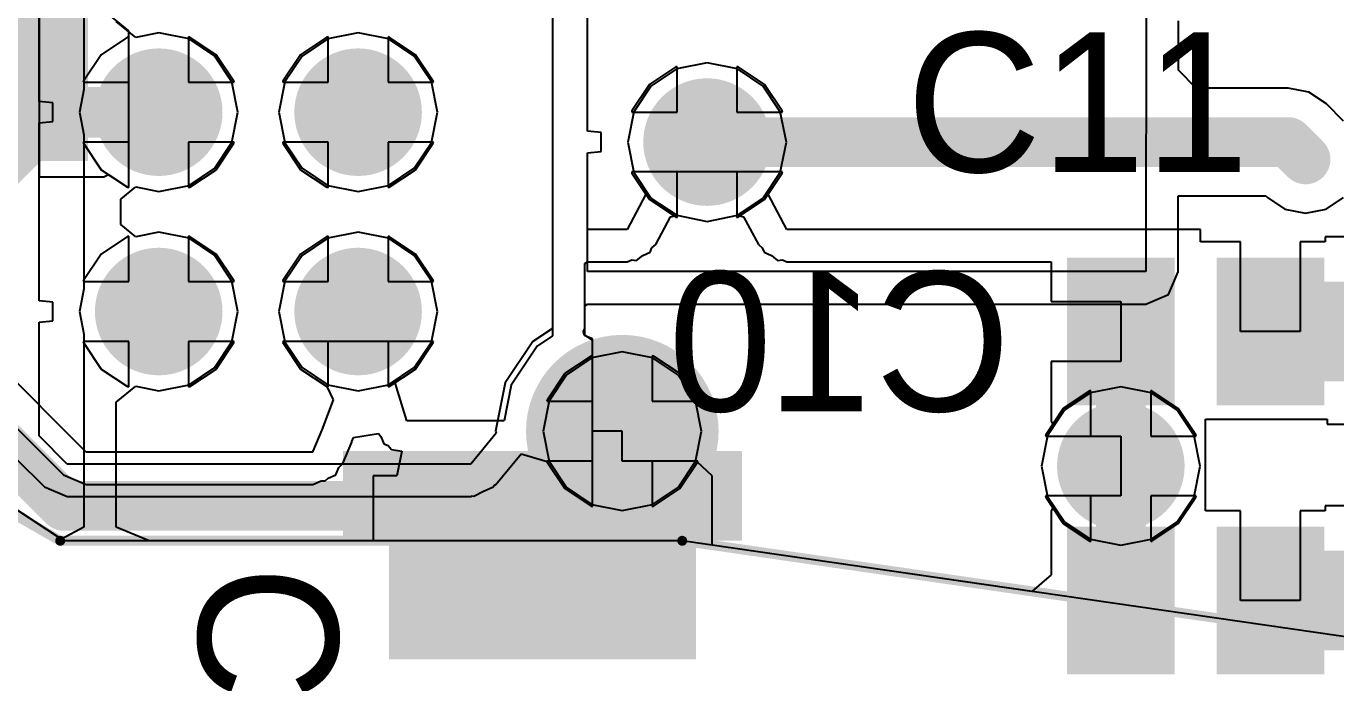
# Model space of a CAD drawing. Header units: millimetres. Extents: x 111 to 521, y 105 to 375.
# Drawn here: x 190.42 to 196.99, y 155.82 to 159.12 of the extents above; entities that cross this region are included whole.
import ezdxf

# ---------------------------------------------------------------- set-up
doc = ezdxf.new("R2010")
doc.units = ezdxf.units.MM
for name, color, linetype in [('BottomLayer', 5, 'Continuous'), ('BottomOverlay', 54, 'Continuous'), ('BottomPaste', 16, 'Continuous'), ('BottomSolder', 6, 'Continuous'), ('DrillDrawing', 1, 'Continuous'), ('Mechanical15', 56, 'Continuous'), ('MidLayer2', 76, 'Continuous'), ('MidLayer3', 90, 'Continuous'), ('MultiLayer', 9, 'Continuous'), ('TopLayer', 1, 'Continuous'), ('TopOverlay', 2, 'Continuous'), ('TopSolder', 216, 'Continuous'), ('ViaHoleLayer', 16, 'Continuous')]:
    doc.layers.add(name, color=color, linetype=linetype)

msp = doc.modelspace()

# ---------------------------------------------------------------- linework, layer by layer
at = {"layer": 'BottomLayer'}
for p, q in [((193.0628, 161.1716), (193.0628, 157.5618)), ((193.2379, 158.5881), (193.2379, 159.4798)), ((190.4879, 159.1589), (190.4879, 158.3589)), ((190.9379, 159.0921), (190.8565, 159.1589)), ((190.9379, 158.6839), (190.9379, 159.0921)), ((191.244, 159.0607), (191.2379, 159.0619)), ((191.2379, 159.0619), (191.2379, 158.8339)), ((191.3763, 158.9723), (191.244, 159.0607)), ((191.9318, 159.0607), (191.7995, 158.9723)), ((191.9379, 159.0619), (191.9318, 159.0607)), ((191.9379, 158.8339), (191.9379, 159.0619)), ((192.244, 159.0607), (192.2379, 159.0619)), ((192.2379, 159.0619), (192.2379, 158.8339)), ((192.3763, 158.9723), (192.244, 159.0607)), ((191.4647, 158.84), (191.3763, 158.9723)), ((191.7995, 158.9723), (191.7111, 158.84)), ((192.4647, 158.84), (192.3763, 158.9723)), ((193.6818, 158.9107), (193.5495, 158.8223)), ((193.6879, 158.9119), (193.6818, 158.9107)), ((193.6879, 158.6839), (193.6879, 158.9119)), ((193.994, 158.9107), (193.9879, 158.9119)), ((193.9879, 158.9119), (193.9879, 158.6839)), ((194.1263, 158.8223), (193.994, 158.9107)), ((191.2379, 158.8339), (191.4659, 158.8339)), ((191.4659, 158.8339), (191.4647, 158.84)), ((191.7111, 158.84), (191.7099, 158.8339)), ((191.7099, 158.8339), (191.9379, 158.8339)), ((192.2379, 158.8339), (192.4659, 158.8339)), ((192.4659, 158.8339), (192.4647, 158.84)), ((193.5495, 158.8223), (193.4611, 158.69)), ((194.2147, 158.69), (194.1263, 158.8223)), ((190.9379, 158.3059), (190.9379, 158.6839)), ((193.4611, 158.69), (193.4599, 158.6839)), ((193.4599, 158.6839), (193.6879, 158.6839)), ((193.9879, 158.6839), (194.2159, 158.6839)), ((194.2159, 158.6839), (194.2147, 158.69)), ((193.3069, 158.5813), (193.2379, 158.5881)), ((193.3069, 158.4866), (193.3069, 158.5813)), ((191.4659, 158.5339), (191.2379, 158.5339)), ((191.2379, 158.5339), (191.2379, 158.3059)), ((191.3763, 158.3955), (191.4647, 158.5278)), ((191.4647, 158.5278), (191.4659, 158.5339)), ((191.9379, 158.5339), (191.7099, 158.5339)), ((191.7099, 158.5339), (191.7111, 158.5278)), ((191.7111, 158.5278), (191.7995, 158.3955)), ((191.9379, 158.3059), (191.9379, 158.5339)), ((192.4659, 158.5339), (192.2379, 158.5339)), ((192.2379, 158.5339), (192.2379, 158.3059)), ((192.3763, 158.3955), (192.4647, 158.5278)), ((192.4647, 158.5278), (192.4659, 158.5339)), ((193.2379, 158.4798), (193.3069, 158.4866)), ((193.2379, 158.0959), (193.2379, 158.4798)), ((190.4879, 158.3589), (190.8129, 158.3589)), ((190.8129, 158.3589), (190.8359, 158.3712)), ((190.8129, 158.3589), (190.8129, 158.3589)), ((190.8129, 158.3589), (190.8129, 158.3589)), ((190.8359, 158.3712), (190.9318, 158.3071)), ((191.244, 158.3071), (191.3763, 158.3955)), ((191.7995, 158.3955), (191.9318, 158.3071)), ((192.244, 158.3071), (192.3763, 158.3955)), ((194.2159, 158.3839), (193.4599, 158.3839)), ((193.4599, 158.3839), (193.4611, 158.3778)), ((193.4611, 158.3778), (193.5316, 158.2723)), ((194.1441, 158.2723), (194.2147, 158.3778)), ((194.2147, 158.3778), (194.2159, 158.3839)), ((190.7248, 156.9791), (189.4183, 158.2855)), ((190.9318, 158.3071), (190.9379, 158.3059)), ((191.2379, 158.3059), (191.244, 158.3071)), ((191.9318, 158.3071), (191.9379, 158.3059)), ((192.2379, 158.3059), (192.244, 158.3071)), ((193.5316, 158.2723), (193.4373, 158.0959)), ((194.2384, 158.0959), (194.1441, 158.2723)), ((189.3035, 158.1707), (190.61, 156.8643)), ((193.5805, 158.0194), (193.6551, 158.1589)), ((193.6551, 158.1589), (193.6857, 158.1665)), ((193.6857, 158.1665), (193.8379, 158.1363)), ((193.8379, 158.1363), (193.99, 158.1665)), ((193.99, 158.1665), (194.0207, 158.1589)), ((194.0207, 158.1589), (194.0952, 158.0194)), ((193.4373, 158.0959), (193.2379, 158.0959)), ((196.3129, 158.0959), (194.2384, 158.0959)), ((196.3129, 158.0339), (196.3129, 158.0959)), ((190.9318, 158.0607), (190.7995, 157.9723)), ((190.9379, 158.0619), (190.9318, 158.0607)), ((190.9379, 157.8339), (190.9379, 158.0619)), ((191.244, 158.0607), (191.2379, 158.0619)), ((191.2379, 158.0619), (191.2379, 157.8339)), ((191.3763, 157.9723), (191.244, 158.0607)), ((191.9318, 158.0607), (191.7995, 157.9723)), ((191.9379, 158.0619), (191.9318, 158.0607)), ((191.9379, 157.8339), (191.9379, 158.0619)), ((192.244, 158.0607), (192.2379, 158.0619)), ((192.2379, 158.0619), (192.2379, 157.8339)), ((192.3763, 157.9723), (192.244, 158.0607)), ((193.5615, 158.0038), (193.5805, 158.0194)), ((194.0952, 158.0194), (194.1142, 158.0038)), ((196.5129, 158.0339), (196.3129, 158.0339)), ((196.5129, 157.5839), (196.5129, 158.0339)), ((196.9379, 158.0339), (196.8129, 158.0339)), ((196.8129, 158.0339), (196.8129, 157.5839)), ((197.3379, 158.0589), (196.9379, 158.0589)), ((196.9379, 158.0589), (196.9379, 158.0339)), ((190.7995, 157.9723), (190.7111, 157.84)), ((191.4647, 157.84), (191.3763, 157.9723)), ((191.7995, 157.9723), (191.7111, 157.84)), ((192.4647, 157.84), (192.3763, 157.9723)), ((193.4845, 157.9405), (193.5153, 157.9658)), ((193.5153, 157.9658), (193.5521, 157.9811)), ((193.5521, 157.9811), (193.5615, 158.0038)), ((194.1142, 158.0038), (194.1236, 157.9811)), ((194.1236, 157.9811), (194.1605, 157.9658)), ((194.1605, 157.9658), (194.1913, 157.9405)), ((193.2252, 157.9251), (193.2379, 157.9336)), ((193.2252, 157.5618), (193.2252, 157.9251)), ((193.2379, 157.9336), (193.4373, 157.9336)), ((193.4373, 157.9336), (193.46, 157.943)), ((193.46, 157.943), (193.4845, 157.9405)), ((194.1913, 157.9405), (194.2157, 157.943)), ((194.2157, 157.943), (194.2384, 157.9336)), ((194.2384, 157.9336), (195.5629, 157.9336)), ((195.5629, 157.9336), (195.5629, 157.7339)), ((190.7111, 157.84), (190.7099, 157.8339)), ((190.7099, 157.8339), (190.9379, 157.8339)), ((191.2379, 157.8339), (191.4659, 157.8339)), ((191.4659, 157.8339), (191.4647, 157.84)), ((191.7111, 157.84), (191.7099, 157.8339)), ((191.7099, 157.8339), (191.9379, 157.8339)), ((192.2379, 157.8339), (192.4659, 157.8339)), ((192.4659, 157.8339), (192.4647, 157.84)), ((195.5629, 157.7339), (195.9129, 157.7339)), ((195.9129, 157.7339), (195.9129, 157.4339)), ((193.0628, 157.5618), (192.9862, 157.5106)), ((193.2629, 157.5462), (193.2252, 157.5618)), ((196.8129, 157.5839), (196.5129, 157.5839)), ((190.9379, 157.5339), (190.7099, 157.5339)), ((190.7099, 157.5339), (190.7111, 157.5278)), ((190.7111, 157.5278), (190.7995, 157.3955)), ((190.9379, 157.3059), (190.9379, 157.5339)), ((191.4659, 157.5339), (191.2379, 157.5339)), ((191.2379, 157.5339), (191.2379, 157.3059)), ((191.3763, 157.3955), (191.4647, 157.5278)), ((191.4647, 157.5278), (191.4659, 157.5339)), ((192.4659, 157.5339), (191.7099, 157.5339)), ((191.7099, 157.5339), (191.7111, 157.5278)), ((191.7111, 157.5278), (191.7995, 157.3955)), ((192.3763, 157.3955), (192.4647, 157.5278)), ((192.4647, 157.5278), (192.4659, 157.5339)), ((192.9862, 157.5106), (192.8554, 157.3148)), ((193.2629, 157.0839), (193.2629, 157.5462)), ((193.569, 157.4607), (193.5629, 157.4619)), ((193.5629, 157.4619), (193.5629, 157.2339)), ((193.7013, 157.3723), (193.569, 157.4607)), ((195.9129, 157.4339), (195.5629, 157.4339)), ((195.5629, 157.4339), (195.5629, 157.1339)), ((190.7995, 157.3955), (190.9318, 157.3071)), ((191.244, 157.3071), (191.3763, 157.3955)), ((191.7995, 157.3955), (191.9318, 157.3071)), ((192.2735, 157.3268), (192.3763, 157.3955)), ((193.7897, 157.24), (193.7013, 157.3723)), ((190.9318, 157.3071), (190.9379, 157.3059)), ((191.2379, 157.3059), (191.244, 157.3071)), ((191.9318, 157.3071), (191.9633, 157.2403)), ((192.3315, 157.1354), (192.2735, 157.3268)), ((192.8554, 157.3148), (192.8197, 157.1354)), ((191.9633, 157.2403), (191.9057, 157.0911)), ((193.5629, 157.2339), (193.7909, 157.2339)), ((193.7909, 157.2339), (193.7897, 157.24)), ((190.6129, 156.5339), (189.7379, 157.1089)), ((192.8197, 157.1354), (192.3315, 157.1354)), ((195.5714, 157.1179), (195.5361, 157.065)), ((195.5629, 157.1339), (195.5629, 157.1339)), ((195.5629, 157.1339), (195.5629, 157.1339)), ((195.5629, 157.1339), (195.5714, 157.1179)), ((196.3379, 156.6839), (196.3379, 157.1439)), ((196.3379, 157.1439), (196.9479, 157.1439)), ((196.9479, 157.1439), (196.9479, 157.1189)), ((196.9479, 157.1189), (198.0279, 157.1189)), ((191.9057, 157.0911), (191.8613, 156.9839)), ((191.9057, 157.0911), (191.9057, 157.0911)), ((192.0572, 157.0326), (192.0645, 157.0515)), ((192.0645, 157.0515), (192.1899, 157.0716)), ((192.1899, 157.0716), (192.2014, 157.0575)), ((192.2014, 157.0575), (192.2167, 157.0206)), ((193.4129, 157.0839), (193.2629, 157.0839)), ((193.4129, 156.9339), (193.4129, 157.0839)), ((195.5361, 157.065), (195.5349, 157.0589)), ((195.5349, 157.0589), (195.9129, 157.0589)), ((195.9129, 157.0589), (195.9129, 156.7589)), ((191.8613, 156.9791), (190.7248, 156.9791)), ((191.8613, 156.9839), (191.8613, 156.9791)), ((192.0113, 156.9218), (192.0557, 157.0289)), ((192.0557, 157.0311), (192.0572, 157.0326)), ((192.0557, 157.0289), (192.0557, 157.0311)), ((192.2167, 157.0206), (192.2394, 157.0112)), ((192.2394, 157.0112), (192.255, 156.9923)), ((192.255, 156.9923), (192.255, 156.9923)), ((192.255, 156.9923), (192.3064, 156.9835)), ((192.3064, 156.9835), (192.2817, 156.8589)), ((192.3064, 156.9835), (192.3064, 156.9835)), ((191.9761, 156.8643), (191.9919, 156.9023)), ((191.9919, 156.9023), (192.0113, 156.9218)), ((193.7909, 156.9339), (193.4129, 156.9339)), ((193.7897, 156.9278), (193.7909, 156.9339)), ((193.8629, 156.8589), (193.7897, 156.9278)), ((193.7897, 156.9278), (193.7897, 156.9278)), ((190.61, 156.8643), (190.7248, 156.8167)), ((191.9235, 156.8339), (191.9381, 156.8485)), ((191.9381, 156.8485), (191.9761, 156.8643)), ((192.2817, 156.8589), (192.1629, 156.8589)), ((192.1629, 156.8589), (192.1629, 156.5339)), ((193.8629, 156.5122), (193.8629, 156.8589)), ((193.8629, 156.8589), (193.8629, 156.8589)), ((190.7248, 156.8167), (191.8613, 156.8167)), ((191.8613, 156.8167), (191.9028, 156.8339)), ((191.9028, 156.8339), (191.9235, 156.8339)), ((195.9129, 156.7589), (195.5349, 156.7589)), ((195.5349, 156.7589), (195.5361, 156.7528)), ((195.5361, 156.7528), (195.5714, 156.6999)), ((197.3379, 156.7089), (196.9379, 156.7089)), ((196.9379, 156.7089), (196.9379, 156.6839)), ((195.5714, 156.6999), (195.5629, 156.6839)), ((195.5629, 156.6839), (195.5629, 156.6839)), ((195.5629, 156.6839), (195.5629, 156.6839)), ((195.5629, 156.6839), (195.5629, 156.3633)), ((196.5129, 156.6839), (196.3379, 156.6839)), ((196.5129, 156.2339), (196.5129, 156.6839)), ((196.9379, 156.6839), (196.8129, 156.6839)), ((196.8129, 156.6839), (196.8129, 156.2339)), ((192.1629, 156.5339), (190.6129, 156.5339)), ((195.4669, 156.2802), (193.8629, 156.5122)), ((195.5629, 156.3633), (195.4669, 156.2802)), ((196.8129, 156.2339), (196.5129, 156.2339))]:
    msp.add_line(p, q, dxfattribs=at)
for points, const_width in [([(190.9629, 158.6839, 1), (191.2129, 158.6839, 1)], 0.25), ([(191.9629, 158.6839, 1), (192.2129, 158.6839, 1)], 0.25), ([(193.7129, 158.5339, 1), (193.9629, 158.5339, 1)], 0.25), ([(190.9629, 157.6839, 1), (191.2129, 157.6839, 1)], 0.25), ([(191.9629, 157.6839, 1), (192.2129, 157.6839, 1)], 0.25), ([(196.5629, 157.5839, 1), (196.8129, 157.5839, 1)], 0.25), ([(195.8504, 157.5839, 1), (195.9754, 157.5839, 1)], 0.125), ([(193.7647, 157.0839, 1), (193.0611, 157.0839, 1)], 0.2), ([(193.2879, 157.0839, 1), (193.5379, 157.0839, 1)], 0.25), ([(193.0111, 157.0839, 1), (193.1111, 157.0839, 1)], 0.1), ([(193.3504, 157.0839, 1), (193.4754, 157.0839, 1)], 0.125), ([(193.7147, 157.0839, 1), (193.8147, 157.0839, 1)], 0.1), ([(195.7879, 156.9089, 1), (196.0379, 156.9089, 1)], 0.25), ([(195.8504, 156.9089, 1), (195.9754, 156.9089, 1)], 0.125), ([(195.8504, 156.9089, 1), (195.9754, 156.9089, 1)], 0.125), ([(193.3504, 156.7589, 1), (193.4754, 156.7589, 1)], 0.125), ([(193.3504, 156.7589, 1), (193.4754, 156.7589, 1)], 0.125), ([(190.5504, 156.7089, 1), (190.6754, 156.7089, 1)], 0.125), ([(190.5504, 156.7089, 1), (190.6754, 156.7089, 1)], 0.125), ([(192.6004, 156.7089, 1), (192.7254, 156.7089, 1)], 0.125), ([(192.6004, 156.7089, 1), (192.7254, 156.7089, 1)], 0.125), ([(192.9504, 156.3589, 1), (193.0754, 156.3589, 1)], 0.125), ([(192.9504, 156.3589, 1), (193.0754, 156.3589, 1)], 0.125), ([(196.5629, 156.2339, 1), (196.8129, 156.2339, 1)], 0.25), ([(195.8504, 156.2339, 1), (195.9754, 156.2339, 1)], 0.125)]:
    msp.add_lwpolyline(points, format="xyb", close=True, dxfattribs=dict(at, const_width=const_width))
for points, const_width in [([(189.1379, 158.1839), (190.6129, 156.7089)], 0.25), ([(196.6879, 157.5839), (197.4879, 157.5839)], 0.5), ([(195.9129, 156.9089), (195.9129, 157.5839)], 0.25), ([(193.4129, 156.7589), (193.4129, 157.0839)], 0.25), ([(195.9129, 156.2339), (195.9129, 156.9089)], 0.25), ([(193.0129, 156.3589), (193.4129, 156.7589)], 0.25), ([(190.6129, 156.7089), (192.6629, 156.7089)], 0.25), ([(192.6629, 156.7089), (193.0129, 156.3589)], 0.25), ([(196.6879, 156.2339), (197.4879, 156.2339)], 0.5)]:
    msp.add_lwpolyline(points, dxfattribs=dict(at, const_width=const_width))
for points in [[(190.0129, 160.1089), (190.0129, 158.5089), (190.6629, 160.1089), (190.6629, 158.5089)], [(195.7129, 157.2839), (196.1129, 157.2839), (195.7129, 157.8839), (196.1129, 157.8839)], [(196.4629, 157.2839), (196.8629, 157.2839), (196.4629, 157.8839), (196.8629, 157.8839)], [(192.0129, 156.5339), (194.0129, 156.5339), (192.0129, 156.9839), (194.0129, 156.9839)], [(193.7129, 156.0089), (193.7129, 156.7089), (192.3129, 156.0089), (192.3129, 156.7089)], [(195.7129, 155.9339), (196.1129, 155.9339), (195.7129, 156.5339), (196.1129, 156.5339)], [(196.4629, 155.9339), (196.8629, 155.9339), (196.4629, 156.5339), (196.8629, 156.5339)]]:
    msp.add_solid(points, dxfattribs=at)
at = {"layer": 'BottomPaste'}
for points in [[(190.0629, 160.0589), (190.0629, 158.5589), (190.6129, 160.0589), (190.6129, 158.5589)], [(195.7629, 157.3339), (196.0629, 157.3339), (195.7629, 157.8339), (196.0629, 157.8339)], [(196.5129, 157.3339), (196.8129, 157.3339), (196.5129, 157.8339), (196.8129, 157.8339)], [(193.6629, 156.0589), (193.6629, 156.6589), (192.3629, 156.0589), (192.3629, 156.6589)], [(195.7629, 155.9839), (196.0629, 155.9839), (195.7629, 156.4839), (196.0629, 156.4839)], [(196.5129, 155.9839), (196.8129, 155.9839), (196.5129, 156.4839), (196.8129, 156.4839)]]:
    msp.add_solid(points, dxfattribs=at)
at = {"layer": 'BottomSolder', "const_width": 0.32}
for points in [[(190.9279, 158.6839, 1), (191.2479, 158.6839, 1)], [(191.9279, 158.6839, 1), (192.2479, 158.6839, 1)], [(193.6779, 158.5339, 1), (193.9979, 158.5339, 1)], [(190.9279, 157.6839, 1), (191.2479, 157.6839, 1)], [(191.9279, 157.6839, 1), (192.2479, 157.6839, 1)], [(193.2529, 157.0839, 1), (193.5729, 157.0839, 1)], [(195.7529, 156.9089, 1), (196.0729, 156.9089, 1)]]:
    msp.add_lwpolyline(points, format="xyb", close=True, dxfattribs=at)
at = {"layer": 'BottomSolder'}
for points in [[(189.9429, 160.1789), (189.9429, 158.4389), (190.7329, 160.1789), (190.7329, 158.4389)], [(195.6429, 157.2139), (196.1829, 157.2139), (195.6429, 157.9539), (196.1829, 157.9539)], [(196.3929, 157.2139), (196.9329, 157.2139), (196.3929, 157.9539), (196.9329, 157.9539)], [(193.7829, 155.9389), (193.7829, 156.7789), (192.2429, 155.9389), (192.2429, 156.7789)], [(195.6429, 155.8639), (196.1829, 155.8639), (195.6429, 156.6039), (196.1829, 156.6039)], [(196.3929, 155.8639), (196.9329, 155.8639), (196.3929, 156.6039), (196.9329, 156.6039)]]:
    msp.add_solid(points, dxfattribs=at)
at = {"layer": 'DrillDrawing', "const_width": 0.1}
for points in [[(191.0379, 158.6839, 1), (191.1379, 158.6839, 1)], [(192.0379, 158.6839, 1), (192.1379, 158.6839, 1)], [(193.7879, 158.5339, 1), (193.8879, 158.5339, 1)], [(191.0379, 157.6839, 1), (191.1379, 157.6839, 1)], [(192.0379, 157.6839, 1), (192.1379, 157.6839, 1)], [(193.3629, 157.0839, 1), (193.4629, 157.0839, 1)], [(195.8629, 156.9089, 1), (195.9629, 156.9089, 1)]]:
    msp.add_lwpolyline(points, format="xyb", close=True, dxfattribs=at)
at = {"layer": 'Mechanical15', "const_width": 0.05}
msp.add_lwpolyline([(190.594, 156.5339, -0.051884), (189.734, 157.1097)], format="xyb", dxfattribs=at)
for points in [[(190.594, 156.5339), (193.7133, 156.5339)], [(193.7133, 156.5339), (197.6879, 155.9589)]]:
    msp.add_lwpolyline(points, dxfattribs=at)
at = {"layer": 'Mechanical15', "const_width": 0.025}
for points in [[(190.5815, 156.5339, 1), (190.6065, 156.5339, 1)], [(190.5815, 156.5339, 1), (190.6065, 156.5339, 1)], [(193.7008, 156.5339, 1), (193.7258, 156.5339, 1)], [(193.7008, 156.5339, 1), (193.7258, 156.5339, 1)]]:
    msp.add_lwpolyline(points, format="xyb", close=True, dxfattribs=at)
at = {"layer": 'MidLayer2'}
for p, q in [((190.7129, 159.7197), (190.7129, 158.7977)), ((190.9734, 159.0588), (190.8752, 159.1394)), ((191.0879, 159.0816), (190.9734, 159.0588)), ((191.24, 159.0513), (191.0879, 159.0816)), ((192.0879, 159.0816), (191.9357, 159.0513)), ((192.24, 159.0513), (192.0879, 159.0816)), ((191.3691, 158.9651), (191.24, 159.0513)), ((191.9357, 159.0513), (191.8067, 158.9651)), ((192.3691, 158.9651), (192.24, 159.0513)), ((191.4552, 158.8361), (191.3691, 158.9651)), ((191.8067, 158.9651), (191.7205, 158.8361)), ((192.4552, 158.8361), (192.3691, 158.9651)), ((193.6857, 158.9013), (193.5567, 158.8151)), ((193.8379, 158.9316), (193.6857, 158.9013)), ((193.99, 158.9013), (193.8379, 158.9316)), ((194.1191, 158.8151), (193.99, 158.9013)), ((191.4855, 158.6839), (191.4552, 158.8361)), ((191.7205, 158.8361), (191.6902, 158.6839)), ((192.4855, 158.6839), (192.4552, 158.8361)), ((193.5567, 158.8151), (193.4705, 158.6861)), ((194.2052, 158.6861), (194.1191, 158.8151)), ((190.7129, 158.7977), (190.6902, 158.6839)), ((190.6902, 158.6839), (190.7129, 158.5701)), ((191.4552, 158.5317), (191.4855, 158.6839)), ((191.6902, 158.6839), (191.7205, 158.5317)), ((192.4552, 158.5317), (192.4855, 158.6839)), ((193.4705, 158.6861), (193.4402, 158.5339)), ((194.2355, 158.5339), (194.2052, 158.6861)), ((190.7129, 158.5701), (190.7129, 157.7977)), ((191.3691, 158.4027), (191.4552, 158.5317)), ((191.7205, 158.5317), (191.8067, 158.4027)), ((192.3691, 158.4027), (192.4552, 158.5317)), ((193.4402, 158.5339), (193.4705, 158.3817)), ((194.2052, 158.3817), (194.2355, 158.5339)), ((191.24, 158.3165), (191.3691, 158.4027)), ((191.8067, 158.4027), (191.9357, 158.3165)), ((192.24, 158.3165), (192.3691, 158.4027)), ((193.4705, 158.3817), (193.5567, 158.2527)), ((194.1191, 158.2527), (194.2052, 158.3817)), ((190.8983, 158.2474), (190.9734, 158.309)), ((190.9734, 158.309), (191.0879, 158.2863)), ((191.0879, 158.2863), (191.24, 158.3165)), ((191.9357, 158.3165), (192.0879, 158.2863)), ((192.0879, 158.2863), (192.24, 158.3165)), ((190.8983, 158.1204), (190.8983, 158.2474)), ((193.5567, 158.2527), (193.6857, 158.1665)), ((193.99, 158.1665), (194.1191, 158.2527)), ((193.6857, 158.1665), (193.8379, 158.1363)), ((193.8379, 158.1363), (193.99, 158.1665)), ((190.9734, 158.0588), (190.8983, 158.1204)), ((191.0879, 158.0816), (190.9734, 158.0588)), ((191.24, 158.0513), (191.0879, 158.0816)), ((191.3691, 157.9651), (191.24, 158.0513)), ((191.9357, 158.0513), (191.8067, 157.9651)), ((192.0879, 158.0816), (191.9357, 158.0513)), ((192.24, 158.0513), (192.0879, 158.0816)), ((192.3691, 157.9651), (192.24, 158.0513)), ((191.4552, 157.8361), (191.3691, 157.9651)), ((191.8067, 157.9651), (191.7205, 157.8361)), ((192.4552, 157.8361), (192.3691, 157.9651)), ((191.4855, 157.6839), (191.4552, 157.8361)), ((191.7205, 157.8361), (191.6902, 157.6839)), ((192.4855, 157.6839), (192.4552, 157.8361)), ((190.7129, 157.7977), (190.6902, 157.6839)), ((190.6902, 157.6839), (190.7129, 157.5701)), ((191.4552, 157.5317), (191.4855, 157.6839)), ((191.6902, 157.6839), (191.7205, 157.5317)), ((192.4552, 157.5317), (192.4855, 157.6839)), ((190.7129, 157.5701), (190.7129, 156.6019)), ((191.3691, 157.4027), (191.4552, 157.5317)), ((191.7205, 157.5317), (191.8067, 157.4027)), ((192.3691, 157.4027), (192.4552, 157.5317)), ((193.2568, 157.4607), (193.1245, 157.3723)), ((193.2629, 157.4619), (193.2568, 157.4607)), ((193.2629, 157.2339), (193.2629, 157.4619)), ((193.569, 157.4607), (193.5629, 157.4619)), ((193.5629, 157.4619), (193.5629, 157.2339)), ((193.7013, 157.3723), (193.569, 157.4607)), ((191.24, 157.3165), (191.3691, 157.4027)), ((191.8067, 157.4027), (191.9357, 157.3165)), ((192.24, 157.3165), (192.3691, 157.4027)), ((193.1245, 157.3723), (193.0361, 157.24)), ((193.7897, 157.24), (193.7013, 157.3723)), ((190.8752, 157.2285), (190.9734, 157.309)), ((190.9734, 157.309), (191.0879, 157.2863)), ((191.0879, 157.2863), (191.24, 157.3165)), ((191.9357, 157.3165), (192.0879, 157.2863)), ((192.0879, 157.2863), (192.24, 157.3165)), ((193.0361, 157.24), (193.0349, 157.2339)), ((193.0349, 157.2339), (193.2629, 157.2339)), ((193.5629, 157.2339), (193.7909, 157.2339)), ((193.7909, 157.2339), (193.7897, 157.24)), ((195.7568, 157.2857), (195.6245, 157.1973)), ((195.7629, 157.2869), (195.7568, 157.2857)), ((195.7629, 157.0589), (195.7629, 157.2869)), ((196.069, 157.2857), (196.0629, 157.2869)), ((196.0629, 157.2869), (196.0629, 157.0589)), ((196.2013, 157.1973), (196.069, 157.2857)), ((190.8752, 156.6019), (190.8752, 157.2285)), ((195.6245, 157.1973), (195.5361, 157.065)), ((196.2897, 157.065), (196.2013, 157.1973)), ((190.6011, 156.5417), (189.7379, 157.1089)), ((195.5361, 157.065), (195.5349, 157.0589)), ((195.5349, 157.0589), (195.7629, 157.0589)), ((196.0629, 157.0589), (196.2909, 157.0589)), ((196.2909, 157.0589), (196.2897, 157.065)), ((193.2629, 156.9339), (193.0349, 156.9339)), ((193.0349, 156.9339), (193.0361, 156.9278)), ((193.0361, 156.9278), (193.1245, 156.7955)), ((193.2629, 156.7059), (193.2629, 156.9339)), ((193.7909, 156.9339), (193.5629, 156.9339)), ((193.5629, 156.9339), (193.5629, 156.7059)), ((193.7013, 156.7955), (193.7897, 156.9278)), ((193.7897, 156.9278), (193.7909, 156.9339)), ((193.1245, 156.7955), (193.2568, 156.7071)), ((193.569, 156.7071), (193.7013, 156.7955)), ((193.2568, 156.7071), (193.2629, 156.7059)), ((193.5629, 156.7059), (193.569, 156.7071)), ((195.7629, 156.7589), (195.5349, 156.7589)), ((195.5349, 156.7589), (195.5361, 156.7528)), ((195.5361, 156.7528), (195.6245, 156.6205)), ((195.7629, 156.5309), (195.7629, 156.7589)), ((196.2909, 156.7589), (196.0629, 156.7589)), ((196.0629, 156.7589), (196.0629, 156.5309)), ((196.2013, 156.6205), (196.2897, 156.7528)), ((196.2897, 156.7528), (196.2909, 156.7589)), ((190.7129, 156.6019), (190.6011, 156.5417)), ((191.0395, 156.5339), (190.8752, 156.6019)), ((195.6245, 156.6205), (195.7568, 156.5321)), ((196.069, 156.5321), (196.2013, 156.6205)), ((193.7129, 156.5339), (191.0395, 156.5339)), ((197.6879, 155.9589), (193.7129, 156.5339)), ((195.7568, 156.5321), (195.7629, 156.5309)), ((196.0629, 156.5309), (196.069, 156.5321))]:
    msp.add_line(p, q, dxfattribs=at)
for points, const_width in [([(190.9629, 158.6839, 1), (191.2129, 158.6839, 1)], 0.25), ([(191.9629, 158.6839, 1), (192.2129, 158.6839, 1)], 0.25), ([(193.7129, 158.5339, 1), (193.9629, 158.5339, 1)], 0.25), ([(190.9629, 157.6839, 1), (191.2129, 157.6839, 1)], 0.25), ([(191.9629, 157.6839, 1), (192.2129, 157.6839, 1)], 0.25), ([(193.7647, 157.0839, 1), (193.0611, 157.0839, 1)], 0.2), ([(193.2879, 157.0839, 1), (193.5379, 157.0839, 1)], 0.25), ([(193.0111, 157.0839, 1), (193.1111, 157.0839, 1)], 0.1), ([(193.7147, 157.0839, 1), (193.8147, 157.0839, 1)], 0.1), ([(195.7879, 156.9089, 1), (196.0379, 156.9089, 1)], 0.25)]:
    msp.add_lwpolyline(points, format="xyb", close=True, dxfattribs=dict(at, const_width=const_width))
at = {"layer": 'MidLayer3'}
for p, q in [((190.9318, 159.0607), (190.7995, 158.9723)), ((190.9379, 159.0619), (190.9318, 159.0607)), ((190.9379, 158.8339), (190.9379, 159.0619)), ((191.244, 159.0607), (191.2379, 159.0619)), ((191.2379, 159.0619), (191.2379, 158.8339)), ((191.3763, 158.9723), (191.244, 159.0607)), ((191.9318, 159.0607), (191.7995, 158.9723)), ((191.9379, 159.0619), (191.9318, 159.0607)), ((191.9379, 158.8339), (191.9379, 159.0619)), ((192.244, 159.0607), (192.2379, 159.0619)), ((192.2379, 159.0619), (192.2379, 158.8339)), ((192.3763, 158.9723), (192.244, 159.0607)), ((190.7995, 158.9723), (190.7111, 158.84)), ((191.4647, 158.84), (191.3763, 158.9723)), ((191.7995, 158.9723), (191.7111, 158.84)), ((192.4647, 158.84), (192.3763, 158.9723)), ((193.6857, 158.9013), (193.5567, 158.8151)), ((193.8379, 158.9316), (193.6857, 158.9013)), ((193.99, 158.9013), (193.8379, 158.9316)), ((194.1191, 158.8151), (193.99, 158.9013)), ((190.7111, 158.84), (190.7099, 158.8339)), ((190.7099, 158.8339), (190.9379, 158.8339)), ((191.2379, 158.8339), (191.4659, 158.8339)), ((191.4659, 158.8339), (191.4647, 158.84)), ((191.7111, 158.84), (191.7099, 158.8339)), ((191.7099, 158.8339), (191.9379, 158.8339)), ((192.2379, 158.8339), (192.4659, 158.8339)), ((192.4659, 158.8339), (192.4647, 158.84)), ((193.5567, 158.8151), (193.4705, 158.6861)), ((194.2052, 158.6861), (194.1191, 158.8151)), ((193.4705, 158.6861), (193.4402, 158.5339)), ((194.2355, 158.5339), (194.2052, 158.6861)), ((190.9379, 158.5339), (190.7099, 158.5339)), ((190.7099, 158.5339), (190.7111, 158.5278)), ((190.7111, 158.5278), (190.7995, 158.3955)), ((190.9379, 158.3059), (190.9379, 158.5339)), ((191.4659, 158.5339), (191.2379, 158.5339)), ((191.2379, 158.5339), (191.2379, 158.3059)), ((191.3763, 158.3955), (191.4647, 158.5278)), ((191.4647, 158.5278), (191.4659, 158.5339)), ((191.9379, 158.5339), (191.7099, 158.5339)), ((191.7099, 158.5339), (191.7111, 158.5278)), ((191.7111, 158.5278), (191.7995, 158.3955)), ((191.9379, 158.3059), (191.9379, 158.5339)), ((192.4659, 158.5339), (192.2379, 158.5339)), ((192.2379, 158.5339), (192.2379, 158.3059)), ((192.3763, 158.3955), (192.4647, 158.5278)), ((192.4647, 158.5278), (192.4659, 158.5339)), ((193.4402, 158.5339), (193.4705, 158.3817)), ((194.2052, 158.3817), (194.2355, 158.5339)), ((190.7995, 158.3955), (190.9318, 158.3071)), ((191.244, 158.3071), (191.3763, 158.3955)), ((191.7995, 158.3955), (191.9318, 158.3071)), ((192.244, 158.3071), (192.3763, 158.3955)), ((193.4705, 158.3817), (193.5567, 158.2527)), ((194.1191, 158.2527), (194.2052, 158.3817)), ((190.9318, 158.3071), (190.9379, 158.3059)), ((191.2379, 158.3059), (191.244, 158.3071)), ((191.9318, 158.3071), (191.9379, 158.3059)), ((192.2379, 158.3059), (192.244, 158.3071)), ((193.5567, 158.2527), (193.6857, 158.1665)), ((193.99, 158.1665), (194.1191, 158.2527)), ((193.6857, 158.1665), (193.8379, 158.1363)), ((193.8379, 158.1363), (193.99, 158.1665)), ((190.9318, 158.0607), (190.7995, 157.9723)), ((190.9379, 158.0619), (190.9318, 158.0607)), ((190.9379, 157.8339), (190.9379, 158.0619)), ((191.244, 158.0607), (191.2379, 158.0619)), ((191.2379, 158.0619), (191.2379, 157.8339)), ((191.3763, 157.9723), (191.244, 158.0607)), ((191.9318, 158.0607), (191.7995, 157.9723)), ((191.9379, 158.0619), (191.9318, 158.0607)), ((191.9379, 157.8339), (191.9379, 158.0619)), ((192.244, 158.0607), (192.2379, 158.0619)), ((192.2379, 158.0619), (192.2379, 157.8339)), ((192.3763, 157.9723), (192.244, 158.0607)), ((190.7995, 157.9723), (190.7111, 157.84)), ((191.4647, 157.84), (191.3763, 157.9723)), ((191.7995, 157.9723), (191.7111, 157.84)), ((192.4647, 157.84), (192.3763, 157.9723)), ((190.7111, 157.84), (190.7099, 157.8339)), ((190.7099, 157.8339), (190.9379, 157.8339)), ((191.2379, 157.8339), (191.4659, 157.8339)), ((191.4659, 157.8339), (191.4647, 157.84)), ((191.7111, 157.84), (191.7099, 157.8339)), ((191.7099, 157.8339), (191.9379, 157.8339)), ((192.2379, 157.8339), (192.4659, 157.8339)), ((192.4659, 157.8339), (192.4647, 157.84)), ((190.9379, 157.5339), (190.7099, 157.5339)), ((190.7099, 157.5339), (190.7111, 157.5278)), ((190.7111, 157.5278), (190.7995, 157.3955)), ((190.9379, 157.3059), (190.9379, 157.5339)), ((191.4659, 157.5339), (191.2379, 157.5339)), ((191.2379, 157.5339), (191.2379, 157.3059)), ((191.3763, 157.3955), (191.4647, 157.5278)), ((191.4647, 157.5278), (191.4659, 157.5339)), ((191.9379, 157.5339), (191.7099, 157.5339)), ((191.7099, 157.5339), (191.7111, 157.5278)), ((191.7111, 157.5278), (191.7995, 157.3955)), ((191.9379, 157.3059), (191.9379, 157.5339)), ((192.4659, 157.5339), (192.2379, 157.5339)), ((192.2379, 157.5339), (192.2379, 157.3059)), ((192.3763, 157.3955), (192.4647, 157.5278)), ((192.4647, 157.5278), (192.4659, 157.5339)), ((193.2607, 157.4513), (193.1317, 157.3651)), ((193.4129, 157.4816), (193.2607, 157.4513)), ((193.565, 157.4513), (193.4129, 157.4816)), ((193.6941, 157.3651), (193.565, 157.4513)), ((190.7995, 157.3955), (190.9318, 157.3071)), ((191.244, 157.3071), (191.3763, 157.3955)), ((191.7995, 157.3955), (191.9318, 157.3071)), ((192.244, 157.3071), (192.3763, 157.3955)), ((193.1317, 157.3651), (193.0455, 157.2361)), ((193.7802, 157.2361), (193.6941, 157.3651)), ((190.9318, 157.3071), (190.9379, 157.3059)), ((191.2379, 157.3059), (191.244, 157.3071)), ((191.9318, 157.3071), (191.9379, 157.3059)), ((192.2379, 157.3059), (192.244, 157.3071)), ((195.9129, 157.3066), (195.7607, 157.2763)), ((196.065, 157.2763), (195.9129, 157.3066)), ((193.0455, 157.2361), (193.0152, 157.0839)), ((193.8105, 157.0839), (193.7802, 157.2361)), ((195.7607, 157.2763), (195.6317, 157.1901)), ((196.1941, 157.1901), (196.065, 157.2763)), ((195.6317, 157.1901), (195.5455, 157.0611)), ((196.2802, 157.0611), (196.1941, 157.1901)), ((190.6129, 156.5339), (189.7379, 157.1089)), ((193.0152, 157.0839), (193.0455, 156.9317)), ((193.7802, 156.9317), (193.8105, 157.0839)), ((195.5455, 157.0611), (195.5152, 156.9089)), ((196.3105, 156.9089), (196.2802, 157.0611)), ((193.0455, 156.9317), (193.1317, 156.8027)), ((193.6941, 156.8027), (193.7802, 156.9317)), ((195.5152, 156.9089), (195.5455, 156.7567)), ((196.2802, 156.7567), (196.3105, 156.9089)), ((193.1317, 156.8027), (193.2607, 156.7165)), ((193.565, 156.7165), (193.6941, 156.8027)), ((193.2607, 156.7165), (193.4129, 156.6863)), ((193.4129, 156.6863), (193.565, 156.7165)), ((195.5455, 156.7567), (195.6317, 156.6277)), ((196.1941, 156.6277), (196.2802, 156.7567)), ((195.6317, 156.6277), (195.7607, 156.5415)), ((196.065, 156.5415), (196.1941, 156.6277)), ((193.7129, 156.5339), (190.6129, 156.5339)), ((197.6879, 155.9589), (193.7129, 156.5339)), ((195.7607, 156.5415), (195.9129, 156.5113)), ((195.9129, 156.5113), (196.065, 156.5415))]:
    msp.add_line(p, q, dxfattribs=at)
at = {"layer": 'MidLayer3', "const_width": 0.25}
for points in [[(190.9629, 158.6839, 1), (191.2129, 158.6839, 1)], [(191.9629, 158.6839, 1), (192.2129, 158.6839, 1)], [(193.7129, 158.5339, 1), (193.9629, 158.5339, 1)], [(190.9629, 157.6839, 1), (191.2129, 157.6839, 1)], [(191.9629, 157.6839, 1), (192.2129, 157.6839, 1)], [(193.2879, 157.0839, 1), (193.5379, 157.0839, 1)], [(195.7879, 156.9089, 1), (196.0379, 156.9089, 1)]]:
    msp.add_lwpolyline(points, format="xyb", close=True, dxfattribs=at)
at = {"layer": 'MultiLayer'}
for p, q in [((190.6129, 156.5339), (189.7379, 157.1089)), ((193.7129, 156.5339), (190.6129, 156.5339)), ((197.6879, 155.9589), (193.7129, 156.5339))]:
    msp.add_line(p, q, dxfattribs=at)
at = {"layer": 'MultiLayer', "const_width": 0.25}
for points in [[(190.9629, 158.6839, 1), (191.2129, 158.6839, 1)], [(191.9629, 158.6839, 1), (192.2129, 158.6839, 1)], [(193.7129, 158.5339, 1), (193.9629, 158.5339, 1)], [(190.9629, 157.6839, 1), (191.2129, 157.6839, 1)], [(191.9629, 157.6839, 1), (192.2129, 157.6839, 1)], [(193.2879, 157.0839, 1), (193.5379, 157.0839, 1)], [(195.7879, 156.9089, 1), (196.0379, 156.9089, 1)]]:
    msp.add_lwpolyline(points, format="xyb", close=True, dxfattribs=at)
at = {"layer": 'TopLayer'}
for p, q in [((196.0444, 163.5924), (196.0379, 157.8839)), ((190.4879, 158.7381), (190.4879, 161.1716)), ((193.0628, 161.1716), (193.0628, 157.5992)), ((193.2379, 158.5881), (193.2379, 159.4798)), ((196.2014, 158.894), (196.2017, 159.1428)), ((190.9318, 159.0607), (190.7995, 158.9723)), ((190.9379, 159.0619), (190.9318, 159.0607)), ((190.9379, 158.8339), (190.9379, 159.0619)), ((191.244, 159.0607), (191.2379, 159.0619)), ((191.2379, 159.0619), (191.2379, 158.8339)), ((191.3763, 158.9723), (191.244, 159.0607)), ((191.9318, 159.0607), (191.7995, 158.9723)), ((191.9379, 159.0619), (191.9318, 159.0607)), ((191.9379, 158.8339), (191.9379, 159.0619)), ((192.244, 159.0607), (192.2379, 159.0619)), ((192.2379, 159.0619), (192.2379, 158.8339)), ((192.3763, 158.9723), (192.244, 159.0607)), ((190.7995, 158.9723), (190.7111, 158.84)), ((191.4647, 158.84), (191.3763, 158.9723)), ((191.7995, 158.9723), (191.7111, 158.84)), ((192.4647, 158.84), (192.3763, 158.9723)), ((193.6818, 158.9107), (193.5495, 158.8223)), ((193.6879, 158.9119), (193.6818, 158.9107)), ((193.6879, 158.6839), (193.6879, 158.9119)), ((193.994, 158.9107), (193.9879, 158.9119)), ((193.9879, 158.9119), (193.9879, 158.6839)), ((194.1263, 158.8223), (193.994, 158.9107)), ((196.2911, 158.8041), (196.2014, 158.894)), ((190.7111, 158.84), (190.7099, 158.8339)), ((190.7099, 158.8339), (190.9379, 158.8339)), ((191.2379, 158.8339), (191.4659, 158.8339)), ((191.4659, 158.8339), (191.4647, 158.84)), ((191.7111, 158.84), (191.7099, 158.8339)), ((191.7099, 158.8339), (191.9379, 158.8339)), ((192.2379, 158.8339), (192.4659, 158.8339)), ((192.4659, 158.8339), (192.4647, 158.84)), ((193.5495, 158.8223), (193.4611, 158.69)), ((194.2147, 158.69), (194.1263, 158.8223)), ((196.7526, 158.8041), (196.2911, 158.8041)), ((196.856, 158.7835), (196.7526, 158.8041)), ((196.9436, 158.725), (196.856, 158.7835)), ((190.5569, 158.7313), (190.4879, 158.7381)), ((190.5569, 158.6366), (190.5569, 158.7313)), ((193.4611, 158.69), (193.4599, 158.6839)), ((193.4599, 158.6839), (193.6879, 158.6839)), ((193.9879, 158.6839), (194.2159, 158.6839)), ((194.2159, 158.6839), (194.2147, 158.69)), ((197.0302, 158.6383), (196.9436, 158.725)), ((190.4879, 158.6298), (190.5569, 158.6366)), ((190.4879, 157.7381), (190.4879, 158.6298)), ((193.3069, 158.5813), (193.2379, 158.5881)), ((193.3069, 158.4866), (193.3069, 158.5813)), ((190.9379, 158.5339), (190.7099, 158.5339)), ((190.7099, 158.5339), (190.7111, 158.5278)), ((190.7111, 158.5278), (190.7995, 158.3955)), ((190.9379, 158.3059), (190.9379, 158.5339)), ((191.4659, 158.5339), (191.2379, 158.5339)), ((191.2379, 158.5339), (191.2379, 158.3059)), ((191.3763, 158.3955), (191.4647, 158.5278)), ((191.4647, 158.5278), (191.4659, 158.5339)), ((191.9379, 158.5339), (191.7099, 158.5339)), ((191.7099, 158.5339), (191.7111, 158.5278)), ((191.7111, 158.5278), (191.7995, 158.3955)), ((191.9379, 158.3059), (191.9379, 158.5339)), ((192.4659, 158.5339), (192.2379, 158.5339)), ((192.2379, 158.5339), (192.2379, 158.3059)), ((192.3763, 158.3955), (192.4647, 158.5278)), ((192.4647, 158.5278), (192.4659, 158.5339)), ((193.2379, 158.4798), (193.3069, 158.4866)), ((193.2379, 157.8839), (193.2379, 158.4798)), ((190.7995, 158.3955), (190.9318, 158.3071)), ((191.244, 158.3071), (191.3763, 158.3955)), ((191.7995, 158.3955), (191.9318, 158.3071)), ((192.244, 158.3071), (192.3763, 158.3955)), ((193.6879, 158.3839), (193.4599, 158.3839)), ((193.4599, 158.3839), (193.4611, 158.3778)), ((193.4611, 158.3778), (193.5495, 158.2455)), ((193.6879, 158.1559), (193.6879, 158.3839)), ((194.2159, 158.3839), (193.9879, 158.3839)), ((193.9879, 158.3839), (193.9879, 158.1559)), ((194.1263, 158.2455), (194.2147, 158.3778)), ((194.2147, 158.3778), (194.2159, 158.3839)), ((190.9318, 158.3071), (190.9379, 158.3059)), ((191.2379, 158.3059), (191.244, 158.3071)), ((191.9318, 158.3071), (191.9379, 158.3059)), ((192.2379, 158.3059), (192.244, 158.3071)), ((193.5495, 158.2455), (193.6818, 158.1571)), ((193.994, 158.1571), (194.1263, 158.2455)), ((196.2002, 157.8837), (196.2007, 158.2637)), ((196.2007, 158.2637), (196.6407, 158.2637)), ((196.6407, 158.2637), (196.6481, 158.2562)), ((196.6481, 158.2562), (196.7358, 158.1977)), ((196.9426, 158.1977), (197.0302, 158.2562)), ((193.6818, 158.1571), (193.6879, 158.1559)), ((193.9879, 158.1559), (193.994, 158.1571)), ((196.7358, 158.1977), (196.8392, 158.1771)), ((196.8392, 158.1771), (196.9426, 158.1977)), ((190.9318, 158.0607), (190.7995, 157.9723)), ((190.9379, 158.0619), (190.9318, 158.0607)), ((190.9379, 157.8339), (190.9379, 158.0619)), ((191.244, 158.0607), (191.2379, 158.0619)), ((191.2379, 158.0619), (191.2379, 157.8339)), ((191.3763, 157.9723), (191.244, 158.0607)), ((191.9318, 158.0607), (191.7995, 157.9723)), ((191.9379, 158.0619), (191.9318, 158.0607)), ((191.9379, 157.8339), (191.9379, 158.0619)), ((192.244, 158.0607), (192.2379, 158.0619)), ((192.2379, 158.0619), (192.2379, 157.8339)), ((192.3763, 157.9723), (192.244, 158.0607)), ((190.7995, 157.9723), (190.7111, 157.84)), ((191.4647, 157.84), (191.3763, 157.9723)), ((191.7995, 157.9723), (191.7111, 157.84)), ((192.4647, 157.84), (192.3763, 157.9723)), ((190.7111, 157.84), (190.7099, 157.8339)), ((190.7099, 157.8339), (190.9379, 157.8339)), ((191.2379, 157.8339), (191.4659, 157.8339)), ((191.4659, 157.8339), (191.4647, 157.84)), ((191.7111, 157.84), (191.7099, 157.8339)), ((191.7099, 157.8339), (191.9379, 157.8339)), ((192.2379, 157.8339), (192.4659, 157.8339)), ((192.4659, 157.8339), (192.4647, 157.84)), ((196.0379, 157.8839), (193.2379, 157.8839)), ((196.1527, 157.7691), (196.1768, 157.8273)), ((196.1768, 157.8273), (196.2002, 157.8837)), ((196.0968, 157.746), (196.1526, 157.769)), ((196.1526, 157.769), (196.1526, 157.7691)), ((196.1526, 157.7691), (196.1527, 157.7691)), ((190.5569, 157.7313), (190.4879, 157.7381)), ((190.5569, 157.6366), (190.5569, 157.7313)), ((193.2252, 157.7131), (193.2379, 157.7216)), ((193.2252, 157.5992), (193.2252, 157.7131)), ((193.2379, 157.7216), (196.0379, 157.7216)), ((196.0379, 157.7216), (196.0968, 157.746)), ((190.4879, 157.6298), (190.5569, 157.6366)), ((190.4879, 157.0603), (190.4879, 157.6298)), ((193.0628, 157.5992), (192.9638, 157.533)), ((193.2188, 157.5839), (193.2252, 157.5992)), ((193.2221, 157.5675), (193.2188, 157.5839)), ((193.2629, 157.5403), (193.2221, 157.5675)), ((193.2221, 157.5675), (193.2221, 157.5675)), ((193.2221, 157.5675), (193.2221, 157.5675)), ((190.9379, 157.5339), (190.7099, 157.5339)), ((190.7099, 157.5339), (190.7111, 157.5278)), ((190.7111, 157.5278), (190.7995, 157.3955)), ((190.9379, 157.3059), (190.9379, 157.5339)), ((191.4659, 157.5339), (191.2379, 157.5339)), ((191.2379, 157.5339), (191.2379, 157.3059)), ((191.3763, 157.3955), (191.4647, 157.5278)), ((191.4647, 157.5278), (191.4659, 157.5339)), ((191.9379, 157.5339), (191.7099, 157.5339)), ((191.7099, 157.5339), (191.7111, 157.5278)), ((191.7111, 157.5278), (191.7995, 157.3955)), ((191.9379, 157.3059), (191.9379, 157.5339)), ((192.4659, 157.5339), (192.2379, 157.5339)), ((192.2379, 157.5339), (192.2379, 157.3059)), ((192.3763, 157.3955), (192.4647, 157.5278)), ((192.4647, 157.5278), (192.4659, 157.5339)), ((192.9638, 157.533), (192.8261, 157.327)), ((193.2629, 157.0839), (193.2629, 157.5403)), ((193.569, 157.4607), (193.5629, 157.4619)), ((193.5629, 157.4619), (193.5629, 157.2339)), ((193.7013, 157.3723), (193.569, 157.4607)), ((190.7995, 157.3955), (190.9318, 157.3071)), ((191.244, 157.3071), (191.3763, 157.3955)), ((191.7995, 157.3955), (191.9318, 157.3071)), ((192.244, 157.3071), (192.3763, 157.3955)), ((193.7897, 157.24), (193.7013, 157.3723)), ((190.9318, 157.3071), (190.9379, 157.3059)), ((191.2379, 157.3059), (191.244, 157.3071)), ((191.9318, 157.3071), (191.9379, 157.3059)), ((192.2379, 157.3059), (192.244, 157.3071)), ((192.8261, 157.327), (192.7777, 157.0839)), ((193.5629, 157.2339), (193.7909, 157.2339)), ((193.7909, 157.2339), (193.7897, 157.24)), ((195.7568, 157.2857), (195.6245, 157.1973)), ((195.7629, 157.2869), (195.7568, 157.2857)), ((195.7629, 157.0589), (195.7629, 157.2869)), ((196.069, 157.2857), (196.0629, 157.2869)), ((196.0629, 157.2869), (196.0629, 157.0589)), ((196.2013, 157.1973), (196.069, 157.2857)), ((195.6245, 157.1973), (195.5361, 157.065)), ((196.2897, 157.065), (196.2013, 157.1973)), ((190.6129, 156.5339), (189.7379, 157.1089)), ((190.6293, 156.9189), (190.4879, 157.0603)), ((192.7798, 157.0735), (192.6529, 156.9189)), ((192.7777, 157.0839), (192.7798, 157.0735)), ((193.2629, 156.7059), (193.2629, 157.0839)), ((195.5361, 157.065), (195.5349, 157.0589)), ((195.5349, 157.0589), (195.7629, 157.0589)), ((196.0629, 157.0589), (196.2909, 157.0589)), ((196.2909, 157.0589), (196.2897, 157.065)), ((192.7784, 156.8159), (192.9053, 156.9705)), ((192.9053, 156.9705), (193.0355, 156.931)), ((190.3731, 156.9455), (190.5145, 156.8041)), ((192.6529, 156.9189), (190.6293, 156.9189)), ((193.0355, 156.931), (193.0361, 156.9278)), ((193.0361, 156.9278), (193.1245, 156.7955)), ((193.7909, 156.9339), (193.5629, 156.9339)), ((193.5629, 156.9339), (193.5629, 156.7059)), ((193.7013, 156.7955), (193.7897, 156.9278)), ((193.7897, 156.9278), (193.7909, 156.9339)), ((190.5145, 156.8041), (190.6293, 156.7565)), ((192.6688, 156.7573), (192.7171, 156.7831)), ((192.7171, 156.7831), (192.7677, 156.8041)), ((192.7677, 156.8041), (192.771, 156.8119)), ((192.771, 156.8119), (192.7784, 156.8159)), ((193.1245, 156.7955), (193.2568, 156.7071)), ((193.569, 156.7071), (193.7013, 156.7955)), ((190.6293, 156.7565), (192.6529, 156.7565)), ((192.6529, 156.7565), (192.6607, 156.7598)), ((192.6607, 156.7598), (192.6688, 156.7573)), ((193.2568, 156.7071), (193.2629, 156.7059)), ((193.5629, 156.7059), (193.569, 156.7071)), ((195.7629, 156.7589), (195.5349, 156.7589)), ((195.5349, 156.7589), (195.5361, 156.7528)), ((195.5361, 156.7528), (195.6245, 156.6205)), ((195.7629, 156.5309), (195.7629, 156.7589)), ((196.2909, 156.7589), (196.0629, 156.7589)), ((196.0629, 156.7589), (196.0629, 156.5309)), ((196.2013, 156.6205), (196.2897, 156.7528)), ((196.2897, 156.7528), (196.2909, 156.7589)), ((195.6245, 156.6205), (195.7568, 156.5321)), ((196.069, 156.5321), (196.2013, 156.6205)), ((193.7129, 156.5339), (190.6129, 156.5339)), ((197.6879, 155.9589), (193.7129, 156.5339)), ((195.7568, 156.5321), (195.7629, 156.5309)), ((196.0629, 156.5309), (196.069, 156.5321))]:
    msp.add_line(p, q, dxfattribs=at)
for points, const_width in [([(190.9629, 158.6839, 1), (191.2129, 158.6839, 1)], 0.25), ([(191.9629, 158.6839, 1), (192.2129, 158.6839, 1)], 0.25), ([(190.4994, 158.6839, 1), (190.6264, 158.6839, 1)], 0.127), ([(190.4994, 158.6839, 1), (190.6264, 158.6839, 1)], 0.127), ([(191.0244, 158.6839, 1), (191.1514, 158.6839, 1)], 0.127), ([(193.7129, 158.5339, 1), (193.9629, 158.5339, 1)], 0.25), ([(193.7754, 158.5339, 1), (193.9004, 158.5339, 1)], 0.125), ([(196.6901, 158.5339, 1), (196.8151, 158.5339, 1)], 0.125), ([(196.6901, 158.5339, 1), (196.8151, 158.5339, 1)], 0.125), ([(196.7767, 158.4473, 1), (196.9017, 158.4473, 1)], 0.125), ([(190.9629, 157.6839, 1), (191.2129, 157.6839, 1)], 0.25), ([(191.9629, 157.6839, 1), (192.2129, 157.6839, 1)], 0.25), ([(193.7708, 157.0839, 1), (193.0549, 157.0839, 1)], 0.25), ([(193.2879, 157.0839, 1), (193.5379, 157.0839, 1)], 0.25), ([(192.9924, 157.0839, 1), (193.1174, 157.0839, 1)], 0.125), ([(193.7083, 157.0839, 1), (193.8333, 157.0839, 1)], 0.125), ([(195.7879, 156.9089, 1), (196.0379, 156.9089, 1)], 0.25)]:
    msp.add_lwpolyline(points, format="xyb", close=True, dxfattribs=dict(at, const_width=const_width))
for points, const_width in [([(190.1879, 158.3089), (190.5629, 158.6839)], 0.254), ([(190.5629, 158.6839), (191.0879, 158.6839)], 0.254), ([(193.8379, 158.5339), (196.7526, 158.5339)], 0.25), ([(196.7526, 158.5339), (196.8392, 158.4473)], 0.25)]:
    msp.add_lwpolyline(points, dxfattribs=dict(at, const_width=const_width))
at = {"layer": 'TopSolder', "const_width": 0.32}
for points in [[(190.9279, 158.6839, 1), (191.2479, 158.6839, 1)], [(191.9279, 158.6839, 1), (192.2479, 158.6839, 1)], [(193.6779, 158.5339, 1), (193.9979, 158.5339, 1)], [(190.9279, 157.6839, 1), (191.2479, 157.6839, 1)], [(191.9279, 157.6839, 1), (192.2479, 157.6839, 1)], [(193.2529, 157.0839, 1), (193.5729, 157.0839, 1)], [(195.7529, 156.9089, 1), (196.0729, 156.9089, 1)]]:
    msp.add_lwpolyline(points, format="xyb", close=True, dxfattribs=at)
at = {"layer": 'ViaHoleLayer', "const_width": 0.1}
for points in [[(191.0379, 158.6839, 1), (191.1379, 158.6839, 1)], [(192.0379, 158.6839, 1), (192.1379, 158.6839, 1)], [(193.7879, 158.5339, 1), (193.8879, 158.5339, 1)], [(191.0379, 157.6839, 1), (191.1379, 157.6839, 1)], [(192.0379, 157.6839, 1), (192.1379, 157.6839, 1)], [(193.3629, 157.0839, 1), (193.4629, 157.0839, 1)], [(195.8629, 156.9089, 1), (195.9629, 156.9089, 1)]]:
    msp.add_lwpolyline(points, format="xyb", close=True, dxfattribs=at)

# ---------------------------------------------------------------- texts
at = {"layer": 'BottomOverlay', "text_generation_flag": 2}
for s, rotation, p in [('C10', 360, (195.3609, 157.1839)), ('C17', 90, (191.9879, 156.4089))]:
    msp.add_text(s, height=0.7, rotation=rotation, dxfattribs=at).set_placement(p)
at = {"layer": 'TopOverlay'}
msp.add_text('C11', height=0.7, rotation=360, dxfattribs=at).set_placement((194.8379, 158.3839))

doc.saveas('drawing.dxf')
